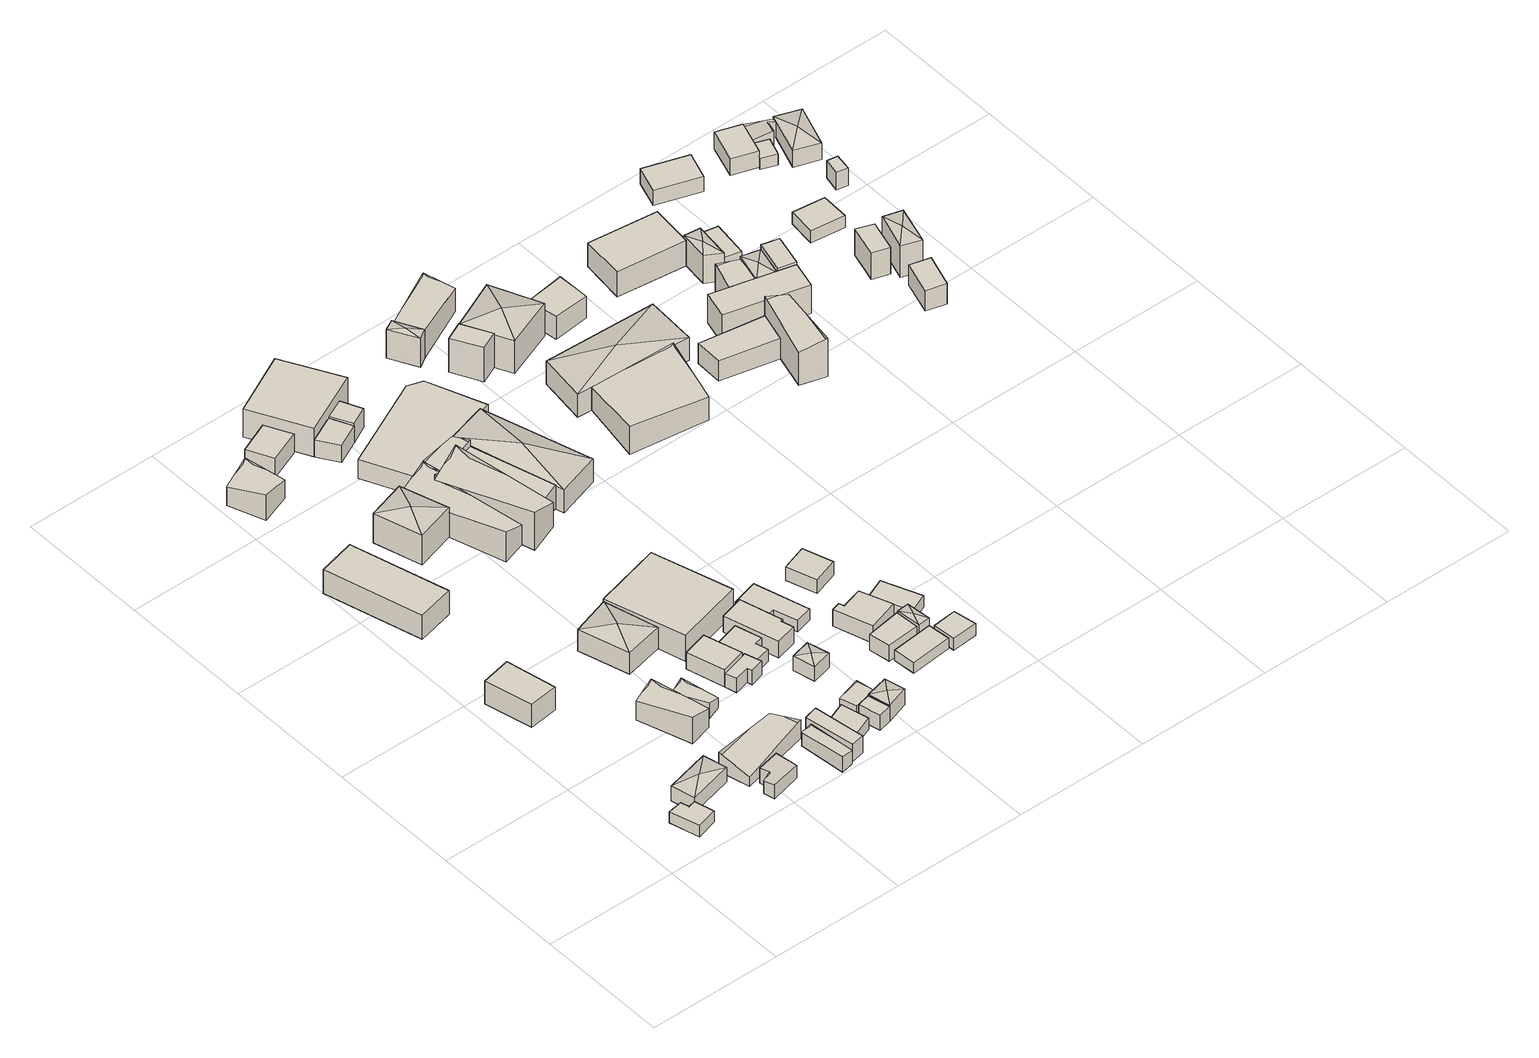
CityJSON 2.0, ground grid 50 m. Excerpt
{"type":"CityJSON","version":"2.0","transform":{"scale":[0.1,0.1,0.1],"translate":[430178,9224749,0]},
"CityObjects":{
"building1":{"type":"Building","attributes":{"Building Type":"Residential","Roof Shape":"shed","Roof Material":"Clay Tile Shingle","Roof Material Code":3,"Roof Direction":"southwest","Building Height":4.64,"Roof Slope":12.2,"Footprint Area":82.95,"Solar PV Capacity Low":10.39,"Solar PV Capacity High":13.64,"Solar Annual Energy Low":14977,"Solar Annual Energy High":19738,"Suitable PV Area":62.01},"geometry":[{"type":"MultiSurface","lod":"2.2","boundaries":[[[0,1,2,3,4,5]],[[5,4,6,7]],[[4,3,8,6]],[[3,2,9,8]],[[2,1,10,9]],[[1,0,11,10]],[[0,5,7,11]],[[7,6,8,9,10,11]]]}]},
"building2":{"type":"Building","attributes":{"Building Type":"Residential","Roof Shape":"hip","Roof Material":"Clay Tile Shingle","Roof Material Code":3,"Roof Direction":"southwest","Building Height":6.32,"Roof Slope":23.3,"Footprint Area":155.54,"Solar PV Capacity Low":19.47,"Solar PV Capacity High":25.58,"Solar Annual Energy Low":28081,"Solar Annual Energy High":37009,"Suitable PV Area":116.26},"geometry":[{"type":"MultiSurface","lod":"2.2","boundaries":[[[12,13,0,14]],[[14,0,15,16]],[[0,13,17,15]],[[13,12,18,17]],[[12,14,16,18]],[[16,15,19]],[[15,17,19]],[[17,18,19]],[[18,16,19]]]}]},
"building3":{"type":"Building","attributes":{"Building Type":"Industrial","Roof Shape":"flat","Roof Material":"Concrete Glazed Tile","Roof Material Code":1,"Roof Direction":"southwest","Building Height":9.77,"Roof Slope":8.3,"Footprint Area":203.28,"Solar PV Capacity Low":29.37,"Solar PV Capacity High":38.57,"Solar Annual Energy Low":42347,"Solar Annual Energy High":55809,"Suitable PV Area":175.33},"geometry":[{"type":"MultiSurface","lod":"2.2","boundaries":[[[20,21,22,23]],[[23,22,24,25]],[[22,21,26,24]],[[21,20,27,26]],[[20,23,25,27]],[[25,24,26,27]]]}]},
"building4":{"type":"Building","attributes":{"Building Type":"Residential","Roof Shape":"gable","Roof Material":"Concrete Glazed Tile","Roof Material Code":1,"Roof Direction":"southwest","Building Height":5.36,"Roof Slope":33.9,"Footprint Area":81.49,"Solar PV Capacity Low":10.2,"Solar PV Capacity High":13.4,"Solar Annual Energy Low":14712,"Solar Annual Energy High":19389,"Suitable PV Area":60.91},"geometry":[{"type":"MultiSurface","lod":"2.2","boundaries":[[[28,29,30,31,32,33]],[[33,32,34,35]],[[32,31,36,34]],[[31,30,37,36]],[[30,29,38,37]],[[29,28,39,38]],[[28,33,35,39]],[[35,34,36,37,38,39]]]}]},
"building5":{"type":"Building","attributes":{"Building Type":"Industrial","Roof Shape":"flat","Roof Material":"Metal Sheet","Roof Material Code":5,"Roof Direction":"southwest","Building Height":10.05,"Roof Slope":14.9,"Footprint Area":525.17,"Solar PV Capacity Low":75.87,"Solar PV Capacity High":99.65,"Solar Annual Energy Low":109403,"Solar Annual Energy High":144185,"Suitable PV Area":452.96},"geometry":[{"type":"MultiSurface","lod":"2.2","boundaries":[[[40,41,42,43]],[[43,42,44,45]],[[42,41,46,44]],[[41,40,47,46]],[[40,43,45,47]],[[45,44,46,47]]]}]},
"building6":{"type":"Building","attributes":{"Building Type":"Residential","Roof Shape":"gable","Roof Material":"Clay Tile Shingle","Roof Material Code":3,"Roof Direction":"southwest","Building Height":8,"Roof Slope":28.9,"Footprint Area":172.55,"Solar PV Capacity Low":21.6,"Solar PV Capacity High":28.38,"Solar Annual Energy Low":31153,"Solar Annual Energy High":41058,"Suitable PV Area":128.98},"geometry":[{"type":"MultiSurface","lod":"2.2","boundaries":[[[48,49,50,51]],[[51,50,52,53]],[[50,49,54,52]],[[49,48,55,54]],[[48,51,53,55]],[[53,52,54,55]]]}]},
"building7":{"type":"Building","attributes":{"Building Type":"Residential","Roof Shape":"gable","Roof Material":"Clay Tile Shingle","Roof Material Code":3,"Roof Direction":"southwest","Building Height":4.12,"Roof Slope":33.5,"Footprint Area":321.85,"Solar PV Capacity Low":40.3,"Solar PV Capacity High":52.93,"Solar Annual Energy Low":58108,"Solar Annual Energy High":76582,"Suitable PV Area":240.58},"geometry":[{"type":"MultiSurface","lod":"2.2","boundaries":[[[56,57,58,59]],[[59,58,60,61]],[[58,57,62,60]],[[57,56,63,62]],[[56,59,61,63]],[[61,60,62,63]]]}]},
"building8":{"type":"Building","attributes":{"Building Type":"Residential","Roof Shape":"gable","Roof Material":"Clay Tile Shingle","Roof Material Code":3,"Roof Direction":"southwest","Building Height":4.31,"Roof Slope":29,"Footprint Area":74.38,"Solar PV Capacity Low":9.31,"Solar PV Capacity High":12.23,"Solar Annual Energy Low":13429,"Solar Annual Energy High":17698,"Suitable PV Area":55.6},"geometry":[{"type":"MultiSurface","lod":"2.2","boundaries":[[[64,65,66,67]],[[67,66,68,69]],[[66,65,70,68]],[[65,64,71,70]],[[64,67,69,71]],[[69,68,70,71]]]}]},
"building9":{"type":"Building","attributes":{"Building Type":"Residential","Roof Shape":"gable","Roof Material":"Concrete Glazed Tile","Roof Material Code":1,"Roof Direction":"southwest","Building Height":5.62,"Roof Slope":27.1,"Footprint Area":76.76,"Solar PV Capacity Low":9.61,"Solar PV Capacity High":12.62,"Solar Annual Energy Low":13859,"Solar Annual Energy High":18265,"Suitable PV Area":57.38},"geometry":[{"type":"MultiSurface","lod":"2.2","boundaries":[[[72,73,74,75]],[[75,74,76,77]],[[74,73,78,76]],[[73,72,79,78]],[[72,75,77,79]],[[77,76,78,79]]]}]},
"building10":{"type":"Building","attributes":{"Building Type":"Residential","Roof Shape":"gable","Roof Material":"Clay Tile Shingle","Roof Material Code":3,"Roof Direction":"southwest","Building Height":7.88,"Roof Slope":34.4,"Footprint Area":164.47,"Solar PV Capacity Low":20.59,"Solar PV Capacity High":27.05,"Solar Annual Energy Low":29693,"Solar Annual Energy High":39133,"Suitable PV Area":122.94},"geometry":[{"type":"MultiSurface","lod":"2.2","boundaries":[[[80,81,82,83]],[[83,82,84,85]],[[82,81,86,84]],[[81,80,87,86]],[[80,83,85,87]],[[85,84,86,87]]]}]},
"building11":{"type":"Building","attributes":{"Building Type":"Industrial","Roof Shape":"hip","Roof Material":"Metal Sheet","Roof Material Code":5,"Roof Direction":"southwest","Building Height":9.1,"Roof Slope":25.3,"Footprint Area":296.91,"Solar PV Capacity Low":42.89,"Solar PV Capacity High":56.34,"Solar Annual Energy Low":61851,"Solar Annual Energy High":81515,"Suitable PV Area":256.08},"geometry":[{"type":"MultiSurface","lod":"2.2","boundaries":[[[88,89,90,91]],[[91,90,92,93]],[[90,89,94,92]],[[89,88,95,94]],[[88,91,93,95]],[[93,92,96]],[[92,94,96]],[[94,95,96]],[[95,93,96]]]}]},
"building12":{"type":"Building","attributes":{"Building Type":"Residential","Roof Shape":"shed","Roof Material":"Concrete Glazed Tile","Roof Material Code":1,"Roof Direction":"southwest","Building Height":7.03,"Roof Slope":19,"Footprint Area":98.68,"Solar PV Capacity Low":12.36,"Solar PV Capacity High":16.23,"Solar Annual Energy Low":17816,"Solar Annual Energy High":23480,"Suitable PV Area":73.76},"geometry":[{"type":"MultiSurface","lod":"2.2","boundaries":[[[97,98,99,100]],[[100,99,101,102]],[[99,98,103,101]],[[98,97,104,103]],[[97,100,102,104]],[[102,101,103,104]]]}]},
"building13":{"type":"Building","attributes":{"Building Type":"Industrial","Roof Shape":"hip","Roof Material":"Metal Sheet","Roof Material Code":5,"Roof Direction":"southwest","Building Height":12.56,"Roof Slope":29.9,"Footprint Area":276.93,"Solar PV Capacity Low":40.01,"Solar PV Capacity High":52.55,"Solar Annual Energy Low":57690,"Solar Annual Energy High":76031,"Suitable PV Area":238.85},"geometry":[{"type":"MultiSurface","lod":"2.2","boundaries":[[[105,106,107,108]],[[108,107,109,110]],[[107,106,111,109]],[[106,105,112,111]],[[105,108,110,112]],[[110,109,113]],[[109,111,113]],[[111,112,113]],[[112,110,113]]]}]},
"building14":{"type":"Building","attributes":{"Building Type":"Residential","Roof Shape":"shed","Roof Material":"Clay Tile Shingle","Roof Material Code":3,"Roof Direction":"southwest","Building Height":4.62,"Roof Slope":11.7,"Footprint Area":80.21,"Solar PV Capacity Low":10.04,"Solar PV Capacity High":13.19,"Solar Annual Energy Low":14481,"Solar Annual Energy High":19085,"Suitable PV Area":59.96},"geometry":[{"type":"MultiSurface","lod":"2.2","boundaries":[[[114,115,116,117]],[[117,116,118,119]],[[116,115,120,118]],[[115,114,121,120]],[[114,117,119,121]],[[119,118,120,121]]]}]},
"building15":{"type":"Building","attributes":{"Building Type":"Residential","Roof Shape":"shed","Roof Material":"Clay Tile Shingle","Roof Material Code":3,"Roof Direction":"southwest","Building Height":7.02,"Roof Slope":11.8,"Footprint Area":140.57,"Solar PV Capacity Low":17.6,"Solar PV Capacity High":23.12,"Solar Annual Energy Low":25379,"Solar Annual Energy High":33447,"Suitable PV Area":105.08},"geometry":[{"type":"MultiSurface","lod":"2.2","boundaries":[[[122,123,124,125]],[[125,124,126,127]],[[124,123,128,126]],[[123,122,129,128]],[[122,125,127,129]],[[127,126,128,129]]]}]},
"building16":{"type":"Building","attributes":{"Building Type":"Residential","Roof Shape":"shed","Roof Material":"Concrete Glazed Tile","Roof Material Code":1,"Roof Direction":"southwest","Building Height":5.82,"Roof Slope":19.3,"Footprint Area":59.97,"Solar PV Capacity Low":7.51,"Solar PV Capacity High":9.86,"Solar Annual Energy Low":10827,"Solar Annual Energy High":14269,"Suitable PV Area":44.83},"geometry":[{"type":"MultiSurface","lod":"2.2","boundaries":[[[130,131,132,124,133,134]],[[134,133,135,136]],[[133,124,137,135]],[[124,132,138,137]],[[132,131,139,138]],[[131,130,140,139]],[[130,134,136,140]],[[136,135,137,138,139,140]]]}]},
"building17":{"type":"Building","attributes":{"Building Type":"Industrial","Roof Shape":"flat","Roof Material":"Clay Tile Shingle","Roof Material Code":3,"Roof Direction":"southwest","Building Height":8.14,"Roof Slope":11.1,"Footprint Area":131.64,"Solar PV Capacity Low":19.02,"Solar PV Capacity High":24.98,"Solar Annual Energy Low":27423,"Solar Annual Energy High":36141,"Suitable PV Area":113.54},"geometry":[{"type":"MultiSurface","lod":"2.2","boundaries":[[[141,142,143,144]],[[144,143,145,146]],[[143,142,147,145]],[[142,141,148,147]],[[141,144,146,148]],[[146,145,147,148]]]}]},
"building18":{"type":"Building","attributes":{"Building Type":"Residential","Roof Shape":"flat","Roof Material":"Clay Tile Shingle","Roof Material Code":3,"Roof Direction":"southwest","Building Height":6.46,"Roof Slope":10.7,"Footprint Area":41.32,"Solar PV Capacity Low":5.17,"Solar PV Capacity High":6.79,"Solar Annual Energy Low":7460,"Solar Annual Energy High":9832,"Suitable PV Area":30.89},"geometry":[{"type":"MultiSurface","lod":"2.2","boundaries":[[[149,150,151,152]],[[152,151,153,154]],[[151,150,155,153]],[[150,149,156,155]],[[149,152,154,156]],[[154,153,155,156]]]}]},
"building19":{"type":"Building","attributes":{"Building Type":"Residential","Roof Shape":"shed","Roof Material":"Clay Tile Shingle","Roof Material Code":3,"Roof Direction":"southwest","Building Height":5.11,"Roof Slope":12,"Footprint Area":123.5,"Solar PV Capacity Low":15.46,"Solar PV Capacity High":20.31,"Solar Annual Energy Low":22298,"Solar Annual Energy High":29387,"Suitable PV Area":92.32},"geometry":[{"type":"MultiSurface","lod":"2.2","boundaries":[[[157,158,159,160,161,162]],[[162,161,163,164]],[[161,160,165,163]],[[160,159,166,165]],[[159,158,167,166]],[[158,157,168,167]],[[157,162,164,168]],[[164,163,165,166,167,168]]]}]},
"building20":{"type":"Building","attributes":{"Building Type":"Industrial","Roof Shape":"gable","Roof Material":"Metal Sheet","Roof Material Code":5,"Roof Direction":"southwest","Building Height":8.61,"Roof Slope":29,"Footprint Area":409.46,"Solar PV Capacity Low":59.15,"Solar PV Capacity High":77.7,"Solar Annual Energy Low":85299,"Solar Annual Energy High":112418,"Suitable PV Area":353.16},"geometry":[{"type":"MultiSurface","lod":"2.2","boundaries":[[[169,170,171,105,172,173]],[[173,172,174,175]],[[172,105,176,174]],[[105,171,177,176]],[[171,170,178,177]],[[170,169,179,178]],[[169,173,175,179]],[[175,174,176,177,178,179]]]}]},
"building21":{"type":"Building","attributes":{"Building Type":"Residential","Roof Shape":"gable","Roof Material":"Clay Tile Shingle","Roof Material Code":3,"Roof Direction":"southwest","Building Height":4.02,"Roof Slope":26.7,"Footprint Area":65,"Solar PV Capacity Low":8.14,"Solar PV Capacity High":10.69,"Solar Annual Energy Low":11735,"Solar Annual Energy High":15466,"Suitable PV Area":48.59},"geometry":[{"type":"MultiSurface","lod":"2.2","boundaries":[[[180,181,182,183]],[[183,182,184,185]],[[182,181,186,184]],[[181,180,187,186]],[[180,183,185,187]],[[185,184,186,187]]]}]},
"building22":{"type":"Building","attributes":{"Building Type":"Industrial","Roof Shape":"shed","Roof Material":"Concrete Glazed Tile","Roof Material Code":1,"Roof Direction":"southwest","Building Height":10.03,"Roof Slope":18.2,"Footprint Area":812.95,"Solar PV Capacity Low":117.45,"Solar PV Capacity High":154.26,"Solar Annual Energy Low":169352,"Solar Annual Energy High":223193,"Suitable PV Area":701.17},"geometry":[{"type":"MultiSurface","lod":"2.2","boundaries":[[[188,189,190,191]],[[191,190,192,193]],[[190,189,194,192]],[[189,188,195,194]],[[188,191,193,195]],[[193,192,194,195]]]}]},
"building23":{"type":"Building","attributes":{"Building Type":"Residential","Roof Shape":"hip","Roof Material":"Clay Tile Shingle","Roof Material Code":3,"Roof Direction":"southwest","Building Height":6.89,"Roof Slope":20,"Footprint Area":71.68,"Solar PV Capacity Low":8.98,"Solar PV Capacity High":11.79,"Solar Annual Energy Low":12942,"Solar Annual Energy High":17056,"Suitable PV Area":53.58},"geometry":[{"type":"MultiSurface","lod":"2.2","boundaries":[[[196,197,149,152]],[[152,149,198,199]],[[149,197,200,198]],[[197,196,201,200]],[[196,152,199,201]],[[199,198,202]],[[198,200,202]],[[200,201,202]],[[201,199,202]]]}]},
"building24":{"type":"Building","attributes":{"Building Type":"Residential","Roof Shape":"hip","Roof Material":"Clay Tile Shingle","Roof Material Code":3,"Roof Direction":"southwest","Building Height":6.16,"Roof Slope":26.3,"Footprint Area":63.86,"Solar PV Capacity Low":8,"Solar PV Capacity High":10.5,"Solar Annual Energy Low":11530,"Solar Annual Energy High":15196,"Suitable PV Area":47.74},"geometry":[{"type":"MultiSurface","lod":"2.2","boundaries":[[[203,204,205,206]],[[206,205,207,208]],[[205,204,209,207]],[[204,203,210,209]],[[203,206,208,210]],[[208,207,211]],[[207,209,211]],[[209,210,211]],[[210,208,211]]]}]},
"building25":{"type":"Building","attributes":{"Building Type":"Residential","Roof Shape":"flat","Roof Material":"Concrete Glazed Tile","Roof Material Code":1,"Roof Direction":"southwest","Building Height":7,"Roof Slope":6.2,"Footprint Area":184.35,"Solar PV Capacity Low":23.08,"Solar PV Capacity High":30.32,"Solar Annual Energy Low":33284,"Solar Annual Energy High":43865,"Suitable PV Area":137.8},"geometry":[{"type":"MultiSurface","lod":"2.2","boundaries":[[[212,213,214,215,216,217]],[[217,216,218,219]],[[216,215,220,218]],[[215,214,221,220]],[[214,213,222,221]],[[213,212,223,222]],[[212,217,219,223]],[[219,218,220,221,222,223]]]}]},
"building26":{"type":"Building","attributes":{"Building Type":"Residential","Roof Shape":"flat","Roof Material":"Concrete Glazed Tile","Roof Material Code":1,"Roof Direction":"southwest","Building Height":7.31,"Roof Slope":8.9,"Footprint Area":91.81,"Solar PV Capacity Low":11.49,"Solar PV Capacity High":15.1,"Solar Annual Energy Low":16575,"Solar Annual Energy High":21845,"Suitable PV Area":68.63},"geometry":[{"type":"MultiSurface","lod":"2.2","boundaries":[[[224,225,226,227]],[[227,226,228,229]],[[226,225,230,228]],[[225,224,231,230]],[[224,227,229,231]],[[229,228,230,231]]]}]},
"building27":{"type":"Building","attributes":{"Building Type":"Industrial","Roof Shape":"gable","Roof Material":"Metal Sheet","Roof Material Code":5,"Roof Direction":"southwest","Building Height":10.47,"Roof Slope":32.1,"Footprint Area":442.41,"Solar PV Capacity Low":63.91,"Solar PV Capacity High":83.95,"Solar Annual Energy Low":92163,"Solar Annual Energy High":121464,"Suitable PV Area":381.58},"geometry":[{"type":"MultiSurface","lod":"2.2","boundaries":[[[232,169,233,234]],[[234,233,235,236]],[[233,169,237,235]],[[169,232,238,237]],[[232,234,236,238]],[[236,235,237,238]]]}]},
"building28":{"type":"Building","attributes":{"Building Type":"Industrial","Roof Shape":"flat","Roof Material":"Metal Sheet","Roof Material Code":5,"Roof Direction":"southwest","Building Height":12.03,"Roof Slope":14.8,"Footprint Area":613.48,"Solar PV Capacity Low":88.63,"Solar PV Capacity High":116.41,"Solar Annual Energy Low":127800,"Solar Annual Energy High":168430,"Suitable PV Area":529.13},"geometry":[{"type":"MultiSurface","lod":"2.2","boundaries":[[[239,240,225,241]],[[241,225,242,243]],[[225,240,244,242]],[[240,239,245,244]],[[239,241,243,245]],[[243,242,244,245]]]}]},
"building29":{"type":"Building","attributes":{"Building Type":"Industrial","Roof Shape":"gable","Roof Material":"Metal Sheet","Roof Material Code":5,"Roof Direction":"southwest","Building Height":10.24,"Roof Slope":28,"Footprint Area":110.15,"Solar PV Capacity Low":15.91,"Solar PV Capacity High":20.9,"Solar Annual Energy Low":22947,"Solar Annual Energy High":30242,"Suitable PV Area":95.01},"geometry":[{"type":"MultiSurface","lod":"2.2","boundaries":[[[246,171,170,247]],[[247,170,248,249]],[[170,171,250,248]],[[171,246,251,250]],[[246,247,249,251]],[[249,248,250,251]]]}]},
"building30":{"type":"Building","attributes":{"Building Type":"Residential","Roof Shape":"shed","Roof Material":"Concrete Glazed Tile","Roof Material Code":1,"Roof Direction":"southwest","Building Height":7.94,"Roof Slope":15,"Footprint Area":68.03,"Solar PV Capacity Low":8.52,"Solar PV Capacity High":11.19,"Solar Annual Energy Low":12282,"Solar Annual Energy High":16186,"Suitable PV Area":50.85},"geometry":[{"type":"MultiSurface","lod":"2.2","boundaries":[[[252,224,227,253]],[[253,227,254,255]],[[227,224,256,254]],[[224,252,257,256]],[[252,253,255,257]],[[255,254,256,257]]]}]},
"building31":{"type":"Building","attributes":{"Building Type":"Residential","Roof Shape":"shed","Roof Material":"Concrete Glazed Tile","Roof Material Code":1,"Roof Direction":"southwest","Building Height":4.37,"Roof Slope":14.2,"Footprint Area":183.37,"Solar PV Capacity Low":22.96,"Solar PV Capacity High":30.16,"Solar Annual Energy Low":33107,"Solar Annual Energy High":43632,"Suitable PV Area":137.07},"geometry":[{"type":"MultiSurface","lod":"2.2","boundaries":[[[258,259,260,261,262,263]],[[263,262,264,265]],[[262,261,266,264]],[[261,260,267,266]],[[260,259,268,267]],[[259,258,269,268]],[[258,263,265,269]],[[265,264,266,267,268,269]]]}]},
"building32":{"type":"Building","attributes":{"Building Type":"Industrial","Roof Shape":"shed","Roof Material":"Metal Sheet","Roof Material Code":5,"Roof Direction":"southwest","Building Height":9.59,"Roof Slope":18,"Footprint Area":252.62,"Solar PV Capacity Low":36.5,"Solar PV Capacity High":47.93,"Solar Annual Energy Low":52626,"Solar Annual Energy High":69357,"Suitable PV Area":217.89},"geometry":[{"type":"MultiSurface","lod":"2.2","boundaries":[[[247,232,270,271]],[[271,270,272,273]],[[270,232,274,272]],[[232,247,275,274]],[[247,271,273,275]],[[273,272,274,275]]]}]},
"building33":{"type":"Building","attributes":{"Building Type":"Industrial","Roof Shape":"flat","Roof Material":"Metal Sheet","Roof Material Code":5,"Roof Direction":"southwest","Building Height":8.14,"Roof Slope":8,"Footprint Area":944.13,"Solar PV Capacity Low":136.4,"Solar PV Capacity High":179.15,"Solar Annual Energy Low":196680,"Solar Annual Energy High":259208,"Suitable PV Area":814.31},"geometry":[{"type":"MultiSurface","lod":"2.2","boundaries":[[[276,277,278,279,280]],[[280,279,281,282]],[[279,278,283,281]],[[278,277,284,283]],[[277,276,285,284]],[[276,280,282,285]],[[282,281,283,284,285]]]}]},
"building34":{"type":"Building","attributes":{"Building Type":"Residential","Roof Shape":"flat","Roof Material":"Clay Tile Shingle","Roof Material Code":3,"Roof Direction":"southwest","Building Height":6.79,"Roof Slope":6.7,"Footprint Area":105.29,"Solar PV Capacity Low":13.18,"Solar PV Capacity High":17.31,"Solar Annual Energy Low":19009,"Solar Annual Energy High":25053,"Suitable PV Area":78.7},"geometry":[{"type":"MultiSurface","lod":"2.2","boundaries":[[[286,287,288,289]],[[289,288,290,291]],[[288,287,292,290]],[[287,286,293,292]],[[286,289,291,293]],[[291,290,292,293]]]}]},
"building35":{"type":"Building","attributes":{"Building Type":"Residential","Roof Shape":"flat","Roof Material":"Clay Tile Shingle","Roof Material Code":3,"Roof Direction":"southwest","Building Height":4.4,"Roof Slope":6.4,"Footprint Area":131.92,"Solar PV Capacity Low":16.52,"Solar PV Capacity High":21.69,"Solar Annual Energy Low":23818,"Solar Annual Energy High":31390,"Suitable PV Area":98.61},"geometry":[{"type":"MultiSurface","lod":"2.2","boundaries":[[[294,295,296,297]],[[297,296,298,299]],[[296,295,300,298]],[[295,294,301,300]],[[294,297,299,301]],[[299,298,300,301]]]}]},
"building36":{"type":"Building","attributes":{"Building Type":"Residential","Roof Shape":"shed","Roof Material":"Clay Tile Shingle","Roof Material Code":3,"Roof Direction":"southwest","Building Height":7.02,"Roof Slope":13.1,"Footprint Area":157.74,"Solar PV Capacity Low":19.75,"Solar PV Capacity High":25.94,"Solar Annual Energy Low":28479,"Solar Annual Energy High":37533,"Suitable PV Area":117.91},"geometry":[{"type":"MultiSurface","lod":"2.2","boundaries":[[[302,303,304,305,306,307]],[[307,306,308,309]],[[306,305,310,308]],[[305,304,311,310]],[[304,303,312,311]],[[303,302,313,312]],[[302,307,309,313]],[[309,308,310,311,312,313]]]}]},
"building37":{"type":"Building","attributes":{"Building Type":"Industrial","Roof Shape":"hip","Roof Material":"Metal Sheet","Roof Material Code":5,"Roof Direction":"southwest","Building Height":9.88,"Roof Slope":23,"Footprint Area":685.94,"Solar PV Capacity Low":99.1,"Solar PV Capacity High":130.16,"Solar Annual Energy Low":142894,"Solar Annual Energy High":188323,"Suitable PV Area":591.62},"geometry":[{"type":"MultiSurface","lod":"2.2","boundaries":[[[314,246,315,316]],[[316,315,317,318]],[[315,246,319,317]],[[246,314,320,319]],[[314,316,318,320]],[[318,317,321]],[[317,319,321]],[[319,320,321]],[[320,318,321]]]}]},
"building38":{"type":"Building","attributes":{"Building Type":"Residential","Roof Shape":"hip","Roof Material":"Concrete Glazed Tile","Roof Material Code":1,"Roof Direction":"southwest","Building Height":7.64,"Roof Slope":26.2,"Footprint Area":41.33,"Solar PV Capacity Low":5.17,"Solar PV Capacity High":6.8,"Solar Annual Energy Low":7462,"Solar Annual Energy High":9835,"Suitable PV Area":30.9},"geometry":[{"type":"MultiSurface","lod":"2.2","boundaries":[[[322,323,324,294]],[[294,324,325,326]],[[324,323,327,325]],[[323,322,328,327]],[[322,294,326,328]],[[326,325,329]],[[325,327,329]],[[327,328,329]],[[328,326,329]]]}]},
"building39":{"type":"Building","attributes":{"Building Type":"Residential","Roof Shape":"flat","Roof Material":"Clay Tile Shingle","Roof Material Code":3,"Roof Direction":"southwest","Building Height":5.69,"Roof Slope":12.6,"Footprint Area":114.78,"Solar PV Capacity Low":14.37,"Solar PV Capacity High":18.87,"Solar Annual Energy Low":20722,"Solar Annual Energy High":27310,"Suitable PV Area":85.79},"geometry":[{"type":"MultiSurface","lod":"2.2","boundaries":[[[330,331,332,333]],[[333,332,334,335]],[[332,331,336,334]],[[331,330,337,336]],[[330,333,335,337]],[[335,334,336,337]]]}]},
"building40":{"type":"Building","attributes":{"Building Type":"Residential","Roof Shape":"flat","Roof Material":"Concrete Glazed Tile","Roof Material Code":1,"Roof Direction":"southwest","Building Height":4.97,"Roof Slope":13.3,"Footprint Area":79.91,"Solar PV Capacity Low":10.01,"Solar PV Capacity High":13.14,"Solar Annual Energy Low":14427,"Solar Annual Energy High":19014,"Suitable PV Area":59.73},"geometry":[{"type":"MultiSurface","lod":"2.2","boundaries":[[[338,339,340,341]],[[341,340,342,343]],[[340,339,344,342]],[[339,338,345,344]],[[338,341,343,345]],[[343,342,344,345]]]}]},
"building41":{"type":"Building","attributes":{"Building Type":"Residential","Roof Shape":"flat","Roof Material":"Clay Tile Shingle","Roof Material Code":3,"Roof Direction":"southwest","Building Height":4.79,"Roof Slope":14.1,"Footprint Area":121.09,"Solar PV Capacity Low":15.16,"Solar PV Capacity High":19.91,"Solar Annual Energy Low":21862,"Solar Annual Energy High":28813,"Suitable PV Area":90.52},"geometry":[{"type":"MultiSurface","lod":"2.2","boundaries":[[[346,347,348,349]],[[349,348,350,351]],[[348,347,352,350]],[[347,346,353,352]],[[346,349,351,353]],[[351,350,352,353]]]}]},
"building42":{"type":"Building","attributes":{"Building Type":"Industrial","Roof Shape":"hip","Roof Material":"Metal Sheet","Roof Material Code":5,"Roof Direction":"southwest","Building Height":12.32,"Roof Slope":21.2,"Footprint Area":49.07,"Solar PV Capacity Low":7.09,"Solar PV Capacity High":9.31,"Solar Annual Energy Low":10223,"Solar Annual Energy High":13473,"Suitable PV Area":42.33},"geometry":[{"type":"MultiSurface","lod":"2.2","boundaries":[[[354,355,356,357]],[[357,356,358,359]],[[356,355,360,358]],[[355,354,361,360]],[[354,357,359,361]],[[359,358,362]],[[358,360,362]],[[360,361,362]],[[361,359,362]]]}]},
"building43":{"type":"Building","attributes":{"Building Type":"Industrial","Roof Shape":"shed","Roof Material":"Metal Sheet","Roof Material Code":5,"Roof Direction":"southwest","Building Height":14.34,"Roof Slope":17.4,"Footprint Area":89.03,"Solar PV Capacity Low":12.86,"Solar PV Capacity High":16.89,"Solar Annual Energy Low":18547,"Solar Annual Energy High":24444,"Suitable PV Area":76.79},"geometry":[{"type":"MultiSurface","lod":"2.2","boundaries":[[[363,364,365,366]],[[366,365,367,368]],[[365,364,369,367]],[[364,363,370,369]],[[363,366,368,370]],[[368,367,369,370]]]}]},
"building44":{"type":"Building","attributes":{"Building Type":"Industrial","Roof Shape":"gable","Roof Material":"Metal Sheet","Roof Material Code":5,"Roof Direction":"southwest","Building Height":9.81,"Roof Slope":29.2,"Footprint Area":270.4,"Solar PV Capacity Low":39.06,"Solar PV Capacity High":51.31,"Solar Annual Energy Low":56330,"Solar Annual Energy High":74239,"Suitable PV Area":233.22},"geometry":[{"type":"MultiSurface","lod":"2.2","boundaries":[[[371,357,356,372]],[[372,356,373,374]],[[356,357,375,373]],[[357,371,376,375]],[[371,372,374,376]],[[374,373,375,376]]]}]},
"building45":{"type":"Building","attributes":{"Building Type":"Industrial","Roof Shape":"hip","Roof Material":"Metal Sheet","Roof Material Code":5,"Roof Direction":"southwest","Building Height":14.02,"Roof Slope":24.5,"Footprint Area":383.85,"Solar PV Capacity Low":55.45,"Solar PV Capacity High":72.84,"Solar Annual Energy Low":79963,"Solar Annual Energy High":105385,"Suitable PV Area":331.07},"geometry":[{"type":"MultiSurface","lod":"2.2","boundaries":[[[377,378,363,379]],[[379,363,380,381]],[[363,378,382,380]],[[378,377,383,382]],[[377,379,381,383]],[[381,380,384]],[[380,382,384]],[[382,383,384]],[[383,381,384]]]}]},
"building46":{"type":"Building","attributes":{"Building Type":"Industrial","Roof Shape":"gable","Roof Material":"Metal Sheet","Roof Material Code":5,"Roof Direction":"southwest","Building Height":9.69,"Roof Slope":31.8,"Footprint Area":746.76,"Solar PV Capacity Low":107.88,"Solar PV Capacity High":141.7,"Solar Annual Energy Low":155564,"Solar Annual Energy High":205021,"Suitable PV Area":644.08},"geometry":[{"type":"MultiSurface","lod":"2.2","boundaries":[[[385,386,387,388]],[[388,387,389,390]],[[387,386,391,389]],[[386,385,392,391]],[[385,388,390,392]],[[390,389,391,392]]]}]},
"building47":{"type":"Building","attributes":{"Building Type":"Industrial","Roof Shape":"hip","Roof Material":"Metal Sheet","Roof Material Code":5,"Roof Direction":"northwest","Building Height":9.79,"Roof Slope":22.5,"Footprint Area":793.05,"Solar PV Capacity Low":114.57,"Solar PV Capacity High":150.48,"Solar Annual Energy Low":165207,"Solar Annual Energy High":217730,"Suitable PV Area":684},"geometry":[{"type":"MultiSurface","lod":"2.2","boundaries":[[[393,394,395,396]],[[396,395,397,398]],[[395,394,399,397]],[[394,393,400,399]],[[393,396,398,400]],[[398,397,401]],[[397,399,401]],[[399,400,401]],[[400,398,401]]]}]},
"building48":{"type":"Building","attributes":{"Building Type":"Industrial","Roof Shape":"gable","Roof Material":"Concrete Glazed Tile","Roof Material Code":1,"Roof Direction":"southwest","Building Height":9.22,"Roof Slope":31,"Footprint Area":166.92,"Solar PV Capacity Low":24.11,"Solar PV Capacity High":31.67,"Solar Annual Energy Low":34773,"Solar Annual Energy High":45828,"Suitable PV Area":143.97},"geometry":[{"type":"MultiSurface","lod":"2.2","boundaries":[[[402,403,404,405]],[[405,404,406,407]],[[404,403,408,406]],[[403,402,409,408]],[[402,405,407,409]],[[407,406,408,409]]]}]},
"building49":{"type":"Building","attributes":{"Building Type":"Industrial","Roof Shape":"flat","Roof Material":"Concrete Glazed Tile","Roof Material Code":1,"Roof Direction":"southwest","Building Height":8.64,"Roof Slope":6.8,"Footprint Area":250.92,"Solar PV Capacity Low":36.25,"Solar PV Capacity High":47.61,"Solar Annual Energy Low":52272,"Solar Annual Energy High":68890,"Suitable PV Area":216.42},"geometry":[{"type":"MultiSurface","lod":"2.2","boundaries":[[[410,411,412,413]],[[413,412,414,415]],[[412,411,416,414]],[[411,410,417,416]],[[410,413,415,417]],[[415,414,416,417]]]}]},
"building50":{"type":"Building","attributes":{"Building Type":"Industrial","Roof Shape":"gable","Roof Material":"Concrete Glazed Tile","Roof Material Code":1,"Roof Direction":"southwest","Building Height":13.89,"Roof Slope":25.2,"Footprint Area":231.92,"Solar PV Capacity Low":33.51,"Solar PV Capacity High":44.01,"Solar Annual Energy Low":48314,"Solar Annual Energy High":63674,"Suitable PV Area":200.03},"geometry":[{"type":"MultiSurface","lod":"2.2","boundaries":[[[413,418,419,420]],[[420,419,421,422]],[[419,418,423,421]],[[418,413,424,423]],[[413,420,422,424]],[[422,421,423,424]]]}]},
"building51":{"type":"Building","attributes":{"Building Type":"Industrial","Roof Shape":"shed","Roof Material":"Concrete Glazed Tile","Roof Material Code":1,"Roof Direction":"southwest","Building Height":10.15,"Roof Slope":19.3,"Footprint Area":425.65,"Solar PV Capacity Low":61.49,"Solar PV Capacity High":80.77,"Solar Annual Energy Low":88671,"Solar Annual Energy High":116861,"Suitable PV Area":367.12},"geometry":[{"type":"MultiSurface","lod":"2.2","boundaries":[[[425,426,427,428]],[[428,427,429,430]],[[427,426,431,429]],[[426,425,432,431]],[[425,428,430,432]],[[430,429,431,432]]]}]},
"building52":{"type":"Building","attributes":{"Building Type":"Industrial","Roof Shape":"flat","Roof Material":"Concrete Glazed Tile","Roof Material Code":1,"Roof Direction":"northwest","Building Height":12.18,"Roof Slope":5.6,"Footprint Area":327.22,"Solar PV Capacity Low":47.27,"Solar PV Capacity High":62.09,"Solar Annual Energy Low":68166,"Solar Annual Energy High":89837,"Suitable PV Area":282.23},"geometry":[{"type":"MultiSurface","lod":"2.2","boundaries":[[[433,434,435,436]],[[436,435,437,438]],[[435,434,439,437]],[[434,433,440,439]],[[433,436,438,440]],[[438,437,439,440]]]}]},
"building53":{"type":"Building","attributes":{"Building Type":"Industrial","Roof Shape":"gable","Roof Material":"Concrete Glazed Tile","Roof Material Code":1,"Roof Direction":"northwest","Building Height":10.02,"Roof Slope":29,"Footprint Area":103.28,"Solar PV Capacity Low":14.92,"Solar PV Capacity High":19.6,"Solar Annual Energy Low":21516,"Solar Annual Energy High":28356,"Suitable PV Area":89.08},"geometry":[{"type":"MultiSurface","lod":"2.2","boundaries":[[[441,442,443,444]],[[444,443,445,446]],[[443,442,447,445]],[[442,441,448,447]],[[441,444,446,448]],[[446,445,447,448]]]}]},
"building54":{"type":"Building","attributes":{"Building Type":"Industrial","Roof Shape":"hip","Roof Material":"Concrete Glazed Tile","Roof Material Code":1,"Roof Direction":"southwest","Building Height":11.94,"Roof Slope":23.3,"Footprint Area":75.02,"Solar PV Capacity Low":10.84,"Solar PV Capacity High":14.23,"Solar Annual Energy Low":15628,"Solar Annual Energy High":20596,"Suitable PV Area":64.7},"geometry":[{"type":"MultiSurface","lod":"2.2","boundaries":[[[449,450,451,452]],[[452,451,453,454]],[[451,450,455,453]],[[450,449,456,455]],[[449,452,454,456]],[[454,453,457]],[[453,455,457]],[[455,456,457]],[[456,454,457]]]}]},
"building55":{"type":"Building","attributes":{"Building Type":"Industrial","Roof Shape":"hip","Roof Material":"Concrete Glazed Tile","Roof Material Code":1,"Roof Direction":"northwest","Building Height":11.26,"Roof Slope":24.4,"Footprint Area":86.21,"Solar PV Capacity Low":12.46,"Solar PV Capacity High":16.36,"Solar Annual Energy Low":17960,"Solar Annual Energy High":23670,"Suitable PV Area":74.36},"geometry":[{"type":"MultiSurface","lod":"2.2","boundaries":[[[444,443,458,459]],[[459,458,460,461]],[[458,443,462,460]],[[443,444,463,462]],[[444,459,461,463]],[[461,460,464]],[[460,462,464]],[[462,463,464]],[[463,461,464]]]}]},
"building56":{"type":"Building","attributes":{"Building Type":"Industrial","Roof Shape":"shed","Roof Material":"Concrete Glazed Tile","Roof Material Code":1,"Roof Direction":"southwest","Building Height":9.84,"Roof Slope":12.2,"Footprint Area":85.94,"Solar PV Capacity Low":12.42,"Solar PV Capacity High":16.31,"Solar Annual Energy Low":17903,"Solar Annual Energy High":23595,"Suitable PV Area":74.12},"geometry":[{"type":"MultiSurface","lod":"2.2","boundaries":[[[449,452,465,466]],[[466,465,467,468]],[[465,452,469,467]],[[452,449,470,469]],[[449,466,468,470]],[[468,467,469,470]]]}]},
"building57":{"type":"Building","attributes":{"Building Type":"Industrial","Roof Shape":"flat","Roof Material":"Concrete Glazed Tile","Roof Material Code":1,"Roof Direction":"northwest","Building Height":13.27,"Roof Slope":9.2,"Footprint Area":78.81,"Solar PV Capacity Low":11.39,"Solar PV Capacity High":14.96,"Solar Annual Energy Low":16419,"Solar Annual Energy High":21638,"Suitable PV Area":67.98},"geometry":[{"type":"MultiSurface","lod":"2.2","boundaries":[[[459,458,436,471]],[[471,436,472,473]],[[436,458,474,472]],[[458,459,475,474]],[[459,471,473,475]],[[473,472,474,475]]]}]},
"building58":{"type":"Building","attributes":{"Building Type":"Residential","Roof Shape":"shed","Roof Material":"Concrete Glazed Tile","Roof Material Code":1,"Roof Direction":"northwest","Building Height":6.33,"Roof Slope":11.8,"Footprint Area":179.98,"Solar PV Capacity Low":22.54,"Solar PV Capacity High":29.6,"Solar Annual Energy Low":32495,"Solar Annual Energy High":42825,"Suitable PV Area":134.54},"geometry":[{"type":"MultiSurface","lod":"2.2","boundaries":[[[476,477,478,479]],[[479,478,480,481]],[[478,477,482,480]],[[477,476,483,482]],[[476,479,481,483]],[[481,480,482,483]]]}]},
"building59":{"type":"Building","attributes":{"Building Type":"Industrial","Roof Shape":"flat","Roof Material":"Concrete Glazed Tile","Roof Material Code":1,"Roof Direction":"southwest","Building Height":8.7,"Roof Slope":7.8,"Footprint Area":99.33,"Solar PV Capacity Low":14.35,"Solar PV Capacity High":18.85,"Solar Annual Energy Low":20692,"Solar Annual Energy High":27270,"Suitable PV Area":85.67},"geometry":[{"type":"MultiSurface","lod":"2.2","boundaries":[[[484,485,486,487]],[[487,486,488,489]],[[486,485,490,488]],[[485,484,491,490]],[[484,487,489,491]],[[489,488,490,491]]]}]},
"building60":{"type":"Building","attributes":{"Building Type":"Industrial","Roof Shape":"flat","Roof Material":"Concrete Glazed Tile","Roof Material Code":1,"Roof Direction":"southwest","Building Height":11.28,"Roof Slope":5.3,"Footprint Area":79.71,"Solar PV Capacity Low":11.52,"Solar PV Capacity High":15.13,"Solar Annual Energy Low":16606,"Solar Annual Energy High":21885,"Suitable PV Area":68.75},"geometry":[{"type":"MultiSurface","lod":"2.2","boundaries":[[[492,493,494,495]],[[495,494,496,497]],[[494,493,498,496]],[[493,492,499,498]],[[492,495,497,499]],[[497,496,498,499]]]}]},
"building61":{"type":"Building","attributes":{"Building Type":"Residential","Roof Shape":"flat","Roof Material":"Concrete Glazed Tile","Roof Material Code":1,"Roof Direction":"southwest","Building Height":5.08,"Roof Slope":14,"Footprint Area":130.2,"Solar PV Capacity Low":16.3,"Solar PV Capacity High":21.41,"Solar Annual Energy Low":23507,"Solar Annual Energy High":30981,"Suitable PV Area":97.33},"geometry":[{"type":"MultiSurface","lod":"2.2","boundaries":[[[500,501,502,503]],[[503,502,504,505]],[[502,501,506,504]],[[501,500,507,506]],[[500,503,505,507]],[[505,504,506,507]]]}]},
"building62":{"type":"Building","attributes":{"Building Type":"Industrial","Roof Shape":"hip","Roof Material":"Clay Tile Shingle","Roof Material Code":3,"Roof Direction":"southwest","Building Height":13.41,"Roof Slope":21.7,"Footprint Area":108.9,"Solar PV Capacity Low":15.73,"Solar PV Capacity High":20.66,"Solar Annual Energy Low":22686,"Solar Annual Energy High":29898,"Suitable PV Area":93.93},"geometry":[{"type":"MultiSurface","lod":"2.2","boundaries":[[[508,509,510,511]],[[511,510,512,513]],[[510,509,514,512]],[[509,508,515,514]],[[508,511,513,515]],[[513,512,516]],[[512,514,516]],[[514,515,516]],[[515,513,516]]]}]},
"building63":{"type":"Building","attributes":{"Building Type":"Residential","Roof Shape":"shed","Roof Material":"Concrete Glazed Tile","Roof Material Code":1,"Roof Direction":"northwest","Building Height":6.92,"Roof Slope":12.6,"Footprint Area":128.15,"Solar PV Capacity Low":16.05,"Solar PV Capacity High":21.07,"Solar Annual Energy Low":23137,"Solar Annual Energy High":30492,"Suitable PV Area":95.79},"geometry":[{"type":"MultiSurface","lod":"2.2","boundaries":[[[517,518,519,520]],[[520,519,521,522]],[[519,518,523,521]],[[518,517,524,523]],[[517,520,522,524]],[[522,521,523,524]]]}]},
"building64":{"type":"Building","attributes":{"Building Type":"Residential","Roof Shape":"flat","Roof Material":"Concrete Glazed Tile","Roof Material Code":1,"Roof Direction":"northwest","Building Height":4.82,"Roof Slope":10.2,"Footprint Area":43.32,"Solar PV Capacity Low":5.42,"Solar PV Capacity High":7.12,"Solar Annual Energy Low":7821,"Solar Annual Energy High":10308,"Suitable PV Area":32.38},"geometry":[{"type":"MultiSurface","lod":"2.2","boundaries":[[[525,526,527,528]],[[528,527,529,530]],[[527,526,531,529]],[[526,525,532,531]],[[525,528,530,532]],[[530,529,531,532]]]}]},
"building65":{"type":"Building","attributes":{"Building Type":"Residential","Roof Shape":"flat","Roof Material":"Concrete Glazed Tile","Roof Material Code":1,"Roof Direction":"southwest","Building Height":7.36,"Roof Slope":8.1,"Footprint Area":26.11,"Solar PV Capacity Low":3.27,"Solar PV Capacity High":4.29,"Solar Annual Energy Low":4715,"Solar Annual Energy High":6214,"Suitable PV Area":19.52},"geometry":[{"type":"MultiSurface","lod":"2.2","boundaries":[[[533,534,535,536]],[[536,535,537,538]],[[535,534,539,537]],[[534,533,540,539]],[[533,536,538,540]],[[538,537,539,540]]]}]},
"building66":{"type":"Building","attributes":{"Building Type":"Residential","Roof Shape":"gable","Roof Material":"Concrete Glazed Tile","Roof Material Code":1,"Roof Direction":"northwest","Building Height":6.04,"Roof Slope":28.3,"Footprint Area":56.97,"Solar PV Capacity Low":7.13,"Solar PV Capacity High":9.37,"Solar Annual Energy Low":10286,"Solar Annual Energy High":13556,"Suitable PV Area":42.59},"geometry":[{"type":"MultiSurface","lod":"2.2","boundaries":[[[520,525,541,542,543,544]],[[544,543,545,546]],[[543,542,547,545]],[[542,541,548,547]],[[541,525,549,548]],[[525,520,550,549]],[[520,544,546,550]],[[546,545,547,548,549,550]]]}]},
"building67":{"type":"Building","attributes":{"Building Type":"Residential","Roof Shape":"hip","Roof Material":"Concrete Glazed Tile","Roof Material Code":1,"Roof Direction":"northwest","Building Height":7.11,"Roof Slope":26.9,"Footprint Area":161.83,"Solar PV Capacity Low":20.26,"Solar PV Capacity High":26.61,"Solar Annual Energy Low":29218,"Solar Annual Energy High":38507,"Suitable PV Area":120.97},"geometry":[{"type":"MultiSurface","lod":"2.2","boundaries":[[[544,551,552,553]],[[553,552,554,555]],[[552,551,556,554]],[[551,544,557,556]],[[544,553,555,557]],[[555,554,558]],[[554,556,558]],[[556,557,558]],[[557,555,558]]]}]}
},
"vertices":[
[234,166,0],[207,159,0],[198,191,0],[144,181,0],[173,70,0],[252,93,0],[173,70,49],[252,93,48],[144,181,47],[198,191,46],[207,159,47],[234,166,47],
[379,295,0],[213,254,0],[401,207,0],[234,166,63],[401,207,63],[213,254,63],[379,295,63],[307,230,74],
[167,990,0],[57,967,0],[99,791,0],[206,804,0],[99,791,98],[206,804,98],[57,967,98],[167,990,98],
[560,156,0],[476,136,0],[485,99,0],[455,92,0],[465,51,0],[579,79,0],[465,51,59],[579,79,54],[455,92,54],[485,99,69],[476,136,65],[560,156,63],
[138,1712,0],[1,1678,0],[100,1318,0],[237,1351,0],[100,1318,101],[237,1351,101],[1,1678,101],[138,1712,101],
[446,623,0],[369,606,0],[433,408,0],[520,434,0],[433,408,112],[520,434,80],[369,606,80],[446,623,117],
[677,324,0],[414,260,0],[442,144,0],[705,209,0],[442,144,41],[705,209,80],[414,260,80],[677,324,41],
[556,608,0],[503,592,0],[548,463,0],[599,482,0],[548,463,66],[599,482,43],[503,592,43],[556,608,65],
[727,183,0],[686,182,0],[705,7,0],[753,17,0],[705,7,65],[753,17,56],[686,182,56],[727,183,68],
[140,2219,0],[31,2179,0],[80,2046,0],[189,2086,0],[80,2046,109],[189,2086,79],[31,2179,79],[140,2219,109],
[579,1009,0],[435,964,0],[489,778,0],[633,809,0],[489,778,91],[633,809,91],[435,964,91],[579,1009,91],[534,890,109],
[782,228,0],[731,215,0],[761,24,0],[810,33,0],[761,24,73],[810,33,73],[731,215,70],[782,228,70],
[411,1795,0],[269,1753,0],[319,1576,0],[466,1619,0],[319,1576,126],[466,1619,126],[269,1753,126],[411,1795,126],[366,1686,144],
[871,208,0],[800,180,0],[823,76,0],[894,103,0],[823,76,48],[894,103,48],[800,180,47],[871,208,46],
[732,707,0],[639,681,0],[677,541,0],[771,567,0],[677,541,73],[771,567,73],[639,681,71],[732,707,70],
[749,494,0],[800,508,0],[783,570,0],[689,497,0],[744,512,0],[689,497,61],[744,512,60],[677,541,59],[783,570,58],[800,508,60],[749,494,61],
[299,2320,0],[183,2271,0],[229,2178,0],[347,2226,0],[229,2178,81],[347,2226,81],[183,2271,81],[299,2320,81],
[947,169,0],[899,157,0],[918,76,0],[966,88,0],[918,76,65],[966,88,65],[899,157,65],[947,169,65],
[843,587,0],[874,595,0],[848,692,0],[756,667,0],[795,526,0],[855,542,0],[795,526,54],[855,542,53],[756,667,51],[848,692,51],[874,595,53],[843,587,53],
[527,1761,0],[562,1771,0],[544,1836,0],[527,1417,0],[615,1446,0],[527,1417,130],[615,1446,86],[411,1795,86],[544,1836,122],[562,1771,113],[527,1761,130],
[978,259,0],[888,237,0],[902,171,0],[995,188,0],[902,171,46],[995,188,40],[888,237,40],[978,259,47],
[831,1077,0],[579,1010,0],[659,709,0],[911,776,0],[659,709,111],[911,776,109],[579,1010,102],[831,1077,100],
[1052,115,0],[1033,190,0],[947,169,69],[966,88,69],[1033,190,69],[1052,115,69],[999,141,76],
[962,479,0],[888,461,0],[908,379,0],[982,398,0],[908,379,62],[982,398,62],[888,461,62],[962,479,62],[935,429,70],
[966,602,0],[923,759,0],[836,735,0],[891,533,0],[970,554,0],[957,600,0],[970,554,70],[957,600,70],[891,533,70],[836,735,70],[923,759,70],[966,602,70],
[481,2218,0],[383,2171,0],[431,2095,0],[519,2139,0],[431,2095,73],[519,2139,73],[383,2171,73],[481,2218,73],
[641,1794,0],[630,1400,0],[743,1444,0],[630,1400,163],[743,1444,105],[527,1761,105],[641,1794,163],
[497,2495,0],[272,2384,0],[614,2281,0],[383,2171,120],[614,2281,120],[272,2384,120],[497,2495,120],
[700,1881,0],[718,1815,0],[562,1771,102],[718,1815,123],[544,1836,124],[700,1881,102],
[552,2253,0],[587,2173,0],[519,2139,82],[587,2173,81],[481,2218,80],[552,2253,79],
[1021,807,0],[923,780,0],[954,665,0],[989,674,0],[1013,586,0],[1077,603,0],[1013,586,48],[1077,603,47],[989,674,46],[954,665,46],[923,780,44],[1021,807,44],
[734,1475,0],[803,1503,0],[734,1475,101],[803,1503,101],[641,1794,96],[718,1815,96],
[812,2148,0],[755,2167,0],[423,2008,0],[509,1825,0],[894,1936,0],[509,1825,81],[894,1936,81],[423,2008,81],[755,2167,81],[812,2148,81],
[1259,397,0],[1130,377,0],[1144,299,0],[1266,309,0],[1144,299,68],[1266,309,68],[1130,377,68],[1259,397,68],
[1314,307,0],[1159,291,0],[1167,207,0],[1323,223,0],[1167,207,44],[1323,223,44],[1159,291,44],[1314,307,44],
[1231,549,0],[1153,525,0],[1146,545,0],[1114,535,0],[1159,393,0],[1274,430,0],[1159,393,74],[1274,430,73],[1114,535,70],[1146,545,70],[1153,525,71],[1231,549,70],
[851,1923,0],[810,1470,0],[970,1520,0],[810,1470,99],[970,1520,99],[700,1881,99],[851,1923,99],[833,1699,122],
[1305,399,0],[1260,395,0],[1270,302,0],[1270,302,76],[1314,307,76],[1260,395,76],[1305,399,76],[1287,351,81],
[1231,821,0],[1137,790,0],[1173,680,0],[1267,711,0],[1173,680,57],[1267,711,57],[1137,790,57],[1231,821,57],
[1411,301,0],[1322,291,0],[1330,206,0],[1426,215,0],[1330,206,50],[1426,215,50],[1322,291,50],[1411,301,50],
[1328,559,0],[1255,528,0],[1315,387,0],[1387,418,0],[1315,387,48],[1387,418,48],[1255,528,48],[1328,559,48],
[846,2369,0],[900,2268,0],[936,2291,0],[885,2390,0],[936,2291,123],[885,2390,123],[900,2268,123],[846,2369,123],[892,2329,130],
[1021,2226,0],[953,2194,0],[1007,2088,0],[1075,2118,0],[1007,2088,147],[1075,2118,146],[953,2194,144],[1021,2226,143],
[1106,2498,0],[1148,2392,0],[936,2291,118],[1148,2392,98],[885,2390,98],[1106,2498,115],
[1287,2126,0],[1205,2308,0],[1105,2056,0],[1021,2226,140],[1105,2056,140],[1205,2308,140],[1287,2126,140],[1155,2179,163],
[1430,1503,0],[1497,1754,0],[1180,1774,0],[1139,1542,0],[1180,1774,97],[1139,1542,119],[1497,1754,108],[1430,1503,97],
[1149,1956,0],[1125,1777,0],[1559,1750,0],[1571,1939,0],[1559,1750,98],[1571,1939,98],[1125,1777,98],[1149,1956,98],[1351,1856,115],
[1440,2105,0],[1436,2226,0],[1290,2205,0],[1304,2091,0],[1290,2205,92],[1304,2091,99],[1436,2226,94],[1440,2105,92],
[1571,1721,0],[1567,1618,0],[1780,1571,0],[1811,1682,0],[1780,1571,86],[1811,1682,86],[1567,1618,86],[1571,1721,86],
[1745,1442,0],[1840,1414,0],[1894,1665,0],[1840,1414,162],[1894,1665,139],[1745,1442,139],[1811,1682,167],
[1595,2280,0],[1575,2116,0],[1831,2085,0],[1852,2248,0],[1831,2085,108],[1852,2248,103],[1575,2116,107],[1595,2280,102],
[1713,1843,0],[1687,1741,0],[1987,1665,0],[2013,1767,0],[1987,1665,122],[2013,1767,122],[1687,1741,122],[1713,1843,122],
[1825,1938,0],[1795,1822,0],[1879,1801,0],[1909,1917,0],[1879,1801,115],[1909,1917,100],[1795,1822,100],[1825,1938,115],
[1894,2090,0],[1833,2098,0],[1819,1989,0],[1876,1955,0],[1819,1989,119],[1876,1955,119],[1833,2098,119],[1894,2090,119],[1855,2033,126],
[1949,1783,0],[1979,1899,0],[1949,1783,113],[1979,1899,113],[1879,1801,113],[1909,1917,113],[1929,1850,122],
[1936,1940,0],[1956,2077,0],[1936,1940,100],[1956,2077,99],[1876,1955,100],[1894,2090,98],
[2042,1883,0],[2013,1767,133],[2042,1883,133],[1949,1783,133],[1979,1899,133],
[1964,2461,0],[1931,2360,0],[2093,2308,0],[2126,2409,0],[2093,2308,63],[2126,2409,65],[1931,2360,64],[1964,2461,67],
[2302,1568,0],[2265,1444,0],[2338,1425,0],[2377,1548,0],[2338,1425,87],[2377,1548,87],[2265,1444,87],[2302,1568,87],
[2263,1781,0],[2231,1663,0],[2293,1644,0],[2325,1758,0],[2293,1644,113],[2325,1758,113],[2231,1663,113],[2263,1781,113],
[2207,2015,0],[2194,1912,0],[2322,1896,0],[2327,2001,0],[2322,1896,51],[2327,2001,51],[2194,1912,51],[2207,2015,51],
[2418,1731,0],[2349,1751,0],[2305,1611,0],[2377,1588,0],[2305,1611,134],[2377,1588,134],[2349,1751,134],[2418,1731,134],[2362,1670,143],
[2243,2435,0],[2203,2310,0],[2296,2280,0],[2336,2405,0],[2296,2280,69],[2336,2405,72],[2203,2310,70],[2243,2435,72],
[2315,2339,0],[2292,2269,0],[2347,2249,0],[2371,2318,0],[2347,2249,48],[2371,2318,48],[2292,2269,48],[2315,2339,48],
[2464,2100,0],[2425,2106,0],[2412,2045,0],[2454,2036,0],[2412,2045,74],[2454,2036,74],[2425,2106,74],[2464,2100,74],
[2384,2313,0],[2401,2361,0],[2425,2352,0],[2431,2370,0],[2425,2352,63],[2431,2370,60],[2401,2361,72],[2384,2313,78],[2315,2339,60],[2336,2405,69],
[2376,2212,0],[2467,2180,0],[2522,2338,0],[2467,2180,71],[2522,2338,71],[2376,2212,71],[2431,2370,71],[2449,2275,85]
]}
